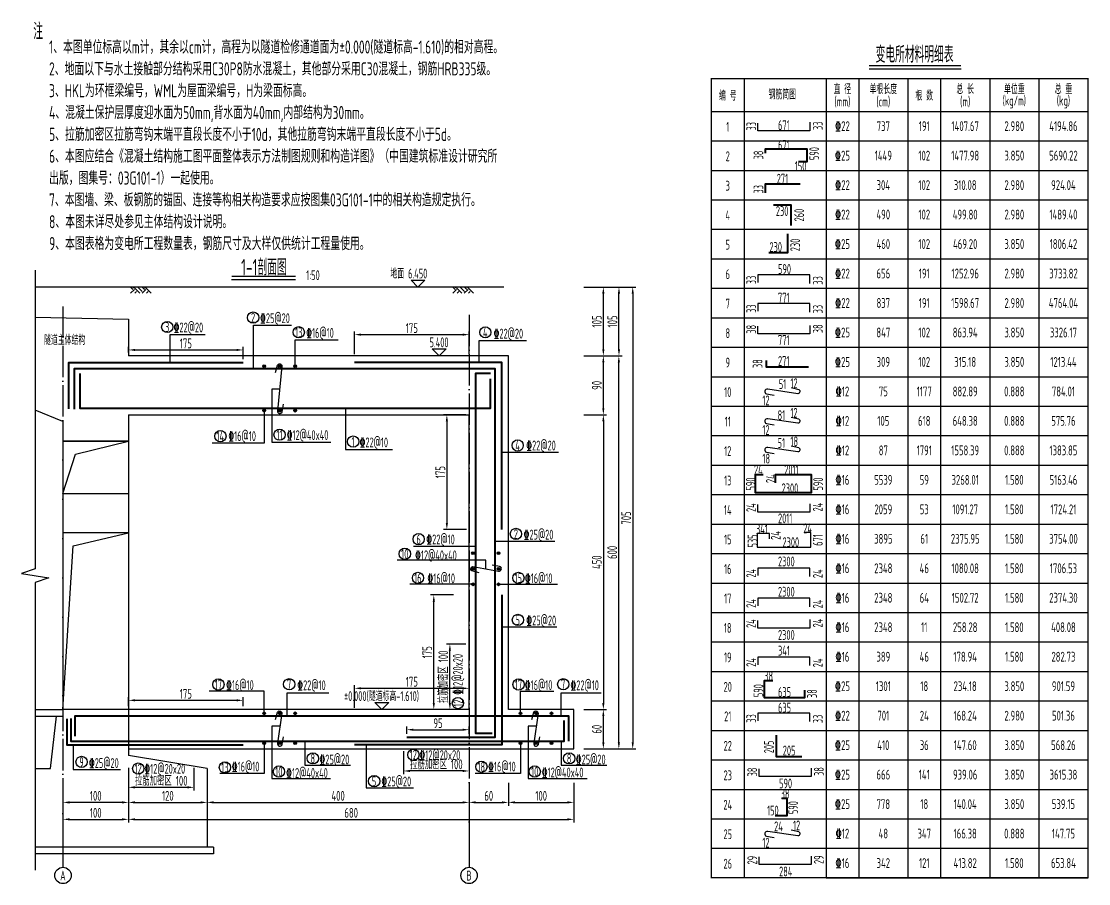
# Model space of a CAD drawing. Header units: millimetres. Extents: x -29538 to 115583, y -232866 to 15404.
# Drawn here: x 22094 to 38389, y -56088 to -42924 of the extents above; entities that cross this region are included whole.
import ezdxf
from ezdxf.enums import TextEntityAlignment as Align

# ---------------------------------------------------------------- set-up
doc = ezdxf.new("R2010")
doc.units = ezdxf.units.MM
doc.header["$LTSCALE"] = 10
doc.header["$MEASUREMENT"] = 0
doc.linetypes.add('ACAD_ISO04W100', pattern=[30, 24, -3, 0, -3])
for name, color, linetype in [('TQ-TEXT', 7, 'Continuous'), ('WALL-W', 2, 'Continuous'), ('中心线', 3, 'ACAD_ISO04W100'), ('尺寸', 4, 'Continuous'), ('文字', 7, 'Continuous'), ('标注', 4, 'Continuous'), ('次轮廓线', 7, 'Continuous'), ('轮廓线', 1, 'Continuous')]:
    doc.layers.add(name, color=color, linetype=linetype)
doc.layers.add('钢筋', color=6, linetype='Continuous', lineweight=40)
doc.styles.get("Standard").update_dxf_attribs({"font": 'gbenor.shx', "width": 0.75, "bigfont": 'gbcbig.shx'})
doc.dimstyles.get("Standard").update_dxf_attribs({"dimscale": 100, "dimtxt": 3, "dimasz": 2, "dimexe": 1, "dimexo": 1, "dimgap": 0.5, "dimtad": 1, "dimdec": 1, "dimlfac": 0.1, "dimdsep": 46, "dimtxsty": 'Standard', "dimcen": 0.5, "dimadec": 0, "dimazin": 0, "dimtfac": 1, "dimtdec": 1, "dimtofl": 0, "dimtmove": 2, "dimatfit": 3, "dimfxl": 0, "dimtolj": 1, "dimtzin": 0, "dimarcsym": 0})

# ---------------------------------------------------------------- blocks, each defined once
blk = doc.blocks.new('*D450')
at = {"layer": 'Defpoints', "color": 0}
for p in [(22730, -53531), (23730, -54631), (23730, -55107)]:
    blk.add_point(p, dxfattribs=at)
at = {"layer": '标注', "color": 0, "lineweight": -2}
for p, q in [((22730, -54807), (22730, -55157)), ((23730, -54807), (23730, -55157)), ((22830, -55107), (23630, -55107))]:
    blk.add_line(p, q, dxfattribs=at)
at = {"layer": '标注', "color": 0}
for points in [[(22830, -55090), (22830, -55123), (22730, -55107)], [(23630, -55090), (23630, -55123), (23730, -55107)]]:
    blk.add_solid(points, dxfattribs=at)
at = {"layer": '标注', "color": 0, "insert": (23230, -55007), "char_height": 150, "attachment_point": 5}
blk.add_mtext('\\A1;100', dxfattribs=at)
blk = doc.blocks.new('*D462')
at = {"layer": 'Defpoints', "color": 0}
for p in [(28930, -53431), (29530, -54031), (29530, -54848)]:
    blk.add_point(p, dxfattribs=at)
at = {"layer": '标注', "color": 0, "lineweight": -2}
for p, q in [((28930, -54548), (28930, -54898)), ((29530, -54548), (29530, -54898)), ((29030, -54848), (29430, -54848))]:
    blk.add_line(p, q, dxfattribs=at)
at = {"layer": '标注', "color": 0}
for points in [[(29030, -54831), (29030, -54865), (28930, -54848)], [(29430, -54831), (29430, -54865), (29530, -54848)]]:
    blk.add_solid(points, dxfattribs=at)
at = {"layer": '标注', "color": 0, "insert": (29230, -54748), "char_height": 150, "attachment_point": 5}
blk.add_mtext('\\A1;60', dxfattribs=at)
blk = doc.blocks.new('*D463')
at = {"layer": 'Defpoints', "color": 0}
for p in [(23730, -54631), (24930, -54631), (24930, -54848)]:
    blk.add_point(p, dxfattribs=at)
at = {"layer": '标注', "color": 0, "lineweight": -2}
for p, q in [((23730, -54681), (23730, -54898)), ((24930, -54681), (24930, -54898)), ((23830, -54848), (24830, -54848))]:
    blk.add_line(p, q, dxfattribs=at)
at = {"layer": '标注', "color": 0}
for points in [[(23830, -54831), (23830, -54865), (23730, -54848)], [(24830, -54831), (24830, -54865), (24930, -54848)]]:
    blk.add_solid(points, dxfattribs=at)
at = {"layer": '标注', "color": 0, "insert": (24330, -54748), "char_height": 150, "attachment_point": 5}
blk.add_mtext('\\A1;120', dxfattribs=at)
blk = doc.blocks.new('*D464')
at = {"layer": 'Defpoints', "color": 0}
for p in [(28930, -53431), (24930, -54631), (28930, -54848)]:
    blk.add_point(p, dxfattribs=at)
at = {"layer": '标注', "color": 0, "lineweight": -2}
for p, q in [((28930, -54548), (28930, -54898)), ((24930, -54681), (24930, -54898)), ((25030, -54848), (28830, -54848))]:
    blk.add_line(p, q, dxfattribs=at)
at = {"layer": '标注', "color": 0}
for points in [[(25030, -54831), (25030, -54865), (24930, -54848)], [(28830, -54831), (28830, -54865), (28930, -54848)]]:
    blk.add_solid(points, dxfattribs=at)
at = {"layer": '标注', "color": 0, "insert": (26930, -54748), "char_height": 150, "attachment_point": 5}
blk.add_mtext('\\A1;400', dxfattribs=at)
blk = doc.blocks.new('*D455')
at = {"layer": 'Defpoints', "color": 0}
for p in [(30530, -54031), (23730, -54631), (30530, -55107)]:
    blk.add_point(p, dxfattribs=at)
at = {"layer": '标注', "color": 0, "lineweight": -2}
for p, q in [((23730, -54807), (23730, -55157)), ((30530, -54807), (30530, -55157)), ((23830, -55107), (30430, -55107))]:
    blk.add_line(p, q, dxfattribs=at)
at = {"layer": '标注', "color": 0}
for points in [[(23830, -55090), (23830, -55123), (23730, -55107)], [(30430, -55090), (30430, -55123), (30530, -55107)]]:
    blk.add_solid(points, dxfattribs=at)
at = {"layer": '标注', "color": 0, "insert": (27130, -55007), "char_height": 150, "attachment_point": 5}
blk.add_mtext('\\A1;680', dxfattribs=at)
blk = doc.blocks.new('*D451')
at = {"layer": 'Defpoints', "color": 0}
for p in [(28930, -48931), (28930, -53431), (30980, -53431)]:
    blk.add_point(p, dxfattribs=at)
at = {"layer": '标注', "color": 0, "lineweight": -2}
for p, q in [((30680, -48931), (31030, -48931)), ((30980, -49031), (30980, -53331)), ((30680, -53431), (31030, -53431))]:
    blk.add_line(p, q, dxfattribs=at)
at = {"layer": '标注', "color": 0}
for points in [[(30963, -49031), (30996, -49031), (30980, -48931)], [(30963, -53331), (30996, -53331), (30980, -53431)]]:
    blk.add_solid(points, dxfattribs=at)
at = {"layer": '标注', "color": 0, "insert": (30880, -51181), "char_height": 150, "attachment_point": 5, "rotation": 90}
blk.add_mtext('\\A1;450', dxfattribs=at)
blk = doc.blocks.new('*D452')
at = {"layer": 'Defpoints', "color": 0}
for p in [(29530, -48031), (30980, -48031), (28930, -48931)]:
    blk.add_point(p, dxfattribs=at)
at = {"layer": '标注', "color": 0, "lineweight": -2}
for p, q in [((30680, -48031), (31030, -48031)), ((30980, -48831), (30980, -48131)), ((30680, -48931), (31030, -48931))]:
    blk.add_line(p, q, dxfattribs=at)
at = {"layer": '标注', "color": 0}
for points in [[(30963, -48131), (30996, -48131), (30980, -48031)], [(30963, -48831), (30996, -48831), (30980, -48931)]]:
    blk.add_solid(points, dxfattribs=at)
at = {"layer": '标注', "color": 0, "insert": (30880, -48481), "char_height": 150, "attachment_point": 5, "rotation": 90}
blk.add_mtext('\\A1;90', dxfattribs=at)
blk = doc.blocks.new('*D453')
at = {"layer": 'Defpoints', "color": 0}
for p in [(28930, -48031), (31216, -48031), (29530, -54031)]:
    blk.add_point(p, dxfattribs=at)
at = {"layer": '标注', "color": 0, "lineweight": -2}
for p, q in [((30916, -48031), (31266, -48031)), ((31216, -53931), (31216, -48131)), ((30916, -54031), (31266, -54031))]:
    blk.add_line(p, q, dxfattribs=at)
at = {"layer": '标注', "color": 0}
for points in [[(31200, -48131), (31233, -48131), (31216, -48031)], [(31200, -53931), (31233, -53931), (31216, -54031)]]:
    blk.add_solid(points, dxfattribs=at)
at = {"layer": '标注', "color": 0, "insert": (31116, -51031), "char_height": 150, "attachment_point": 5, "rotation": 90}
blk.add_mtext('\\A1;600', dxfattribs=at)
blk = doc.blocks.new('*D454')
at = {"layer": 'Defpoints', "color": 0}
for p in [(28930, -53431), (30980, -53431), (29530, -54031)]:
    blk.add_point(p, dxfattribs=at)
at = {"layer": '标注', "color": 0, "lineweight": -2}
for p, q in [((30680, -53431), (31030, -53431)), ((30980, -53931), (30980, -53531)), ((30680, -54031), (31030, -54031))]:
    blk.add_line(p, q, dxfattribs=at)
at = {"layer": '标注', "color": 0}
for points in [[(30963, -53531), (30996, -53531), (30980, -53431)], [(30963, -53931), (30996, -53931), (30980, -54031)]]:
    blk.add_solid(points, dxfattribs=at)
at = {"layer": '标注', "color": 0, "insert": (30880, -53731), "char_height": 150, "attachment_point": 5, "rotation": 90}
blk.add_mtext('\\A1;60', dxfattribs=at)
blk = doc.blocks.new('*D456')
at = {"layer": 'Defpoints', "color": 0}
for p in [(22730, -53431), (23730, -54031), (22730, -54848)]:
    blk.add_point(p, dxfattribs=at)
at = {"layer": '标注', "color": 0, "lineweight": -2}
for p, q in [((22730, -54548), (22730, -54898)), ((23730, -54548), (23730, -54898)), ((23630, -54848), (22830, -54848))]:
    blk.add_line(p, q, dxfattribs=at)
at = {"layer": '标注', "color": 0}
for points in [[(22830, -54831), (22830, -54865), (22730, -54848)], [(23630, -54831), (23630, -54865), (23730, -54848)]]:
    blk.add_solid(points, dxfattribs=at)
at = {"layer": '标注', "color": 0, "insert": (23230, -54748), "char_height": 150, "attachment_point": 5}
blk.add_mtext('\\A1;100', dxfattribs=at)
blk = doc.blocks.new('A$C38B60C35')
for p, q in [((71, -71), (0, 0)), ((425, -71), (354, 0)), ((-2, -189), (115, -71)), ((71, -27), (98, 0)), ((277, -189), (115, -27)), ((131, -189), (182, -138)), ((358, -138), (221, 0)), ((352, -189), (469, -71)), ((425, -27), (452, 0)), ((631, -189), (469, -27)), ((484, -189), (535, -138))]:
    blk.add_line(p, q)
blk = doc.blocks.new('*D457')
at = {"layer": 'Defpoints', "color": 0}
for p in [(29081, -46981), (30980, -46981), (29530, -48031)]:
    blk.add_point(p, dxfattribs=at)
at = {"layer": '标注', "color": 0, "lineweight": -2}
for p, q in [((30680, -46981), (31030, -46981)), ((30980, -47931), (30980, -47081)), ((30680, -48031), (31030, -48031))]:
    blk.add_line(p, q, dxfattribs=at)
at = {"layer": '标注', "color": 0}
for points in [[(30963, -47081), (30996, -47081), (30980, -46981)], [(30963, -47931), (30996, -47931), (30980, -48031)]]:
    blk.add_solid(points, dxfattribs=at)
at = {"layer": '标注', "color": 0, "insert": (30880, -47506), "char_height": 150, "attachment_point": 5, "rotation": 90}
blk.add_mtext('\\A1;105', dxfattribs=at)
blk = doc.blocks.new('*D458')
at = {"layer": 'Defpoints', "color": 0}
for p in [(29530, -46981), (31218, -46981), (29530, -48031)]:
    blk.add_point(p, dxfattribs=at)
at = {"layer": '标注', "color": 0, "lineweight": -2}
for p, q in [((30918, -46981), (31268, -46981)), ((31218, -47931), (31218, -47081)), ((30918, -48031), (31268, -48031))]:
    blk.add_line(p, q, dxfattribs=at)
at = {"layer": '标注', "color": 0}
for points in [[(31202, -47081), (31235, -47081), (31218, -46981)], [(31202, -47931), (31235, -47931), (31218, -48031)]]:
    blk.add_solid(points, dxfattribs=at)
at = {"layer": '标注', "color": 0, "insert": (31118, -47506), "char_height": 150, "attachment_point": 5, "rotation": 90}
blk.add_mtext('\\A1;105', dxfattribs=at)
blk = doc.blocks.new('*D465')
at = {"layer": 'Defpoints', "color": 0}
for p in [(29465, -46981), (29530, -54031), (31428, -54031)]:
    blk.add_point(p, dxfattribs=at)
at = {"layer": '标注', "color": 0, "lineweight": -2}
for p, q in [((31128, -46981), (31478, -46981)), ((31428, -47081), (31428, -53931)), ((31128, -54031), (31478, -54031))]:
    blk.add_line(p, q, dxfattribs=at)
at = {"layer": '标注', "color": 0}
for points in [[(31412, -47081), (31445, -47081), (31428, -46981)], [(31412, -53931), (31445, -53931), (31428, -54031)]]:
    blk.add_solid(points, dxfattribs=at)
at = {"layer": '标注', "color": 0, "insert": (31328, -50506), "char_height": 150, "attachment_point": 5, "rotation": 90}
blk.add_mtext('\\A1;705', dxfattribs=at)
blk = doc.blocks.new('*D459')
at = {"layer": 'Defpoints', "color": 0}
for p in [(28930, -48931), (28591, -50681), (29430, -50681)]:
    blk.add_point(p, dxfattribs=at)
at = {"layer": '标注', "color": 0, "lineweight": -2}
for p, q in [((28880, -48931), (28541, -48931)), ((28591, -49031), (28591, -50581)), ((28891, -50681), (28541, -50681))]:
    blk.add_line(p, q, dxfattribs=at)
at = {"layer": '标注', "color": 0}
for points in [[(28574, -49031), (28607, -49031), (28591, -48931)], [(28574, -50581), (28607, -50581), (28591, -50681)]]:
    blk.add_solid(points, dxfattribs=at)
at = {"layer": '标注', "color": 0, "insert": (28491, -49806), "char_height": 150, "attachment_point": 5, "rotation": 90}
blk.add_mtext('\\A1;175', dxfattribs=at)
blk = doc.blocks.new('*D466')
at = {"layer": 'Defpoints', "color": 0}
for p in [(28930, -47707), (27180, -48131), (28930, -48131)]:
    blk.add_point(p, dxfattribs=at)
at = {"layer": '标注', "color": 0, "lineweight": -2}
for p, q in [((27180, -48007), (27180, -47657)), ((27280, -47707), (28830, -47707)), ((28930, -48007), (28930, -47657))]:
    blk.add_line(p, q, dxfattribs=at)
at = {"layer": '标注', "color": 0}
for points in [[(27280, -47690), (27280, -47724), (27180, -47707)], [(28830, -47690), (28830, -47724), (28930, -47707)]]:
    blk.add_solid(points, dxfattribs=at)
at = {"layer": '标注', "color": 0, "insert": (28055, -47607), "char_height": 150, "attachment_point": 5}
blk.add_mtext('\\A1;175', dxfattribs=at)
blk = doc.blocks.new('*D467')
at = {"layer": 'Defpoints', "color": 0}
for p in [(28930, -53106), (28930, -53431), (27180, -53971)]:
    blk.add_point(p, dxfattribs=at)
at = {"layer": '标注', "color": 0, "lineweight": -2}
for p, q in [((27180, -53406), (27180, -53056)), ((27280, -53106), (28830, -53106)), ((28930, -53381), (28930, -53056))]:
    blk.add_line(p, q, dxfattribs=at)
at = {"layer": '标注', "color": 0}
for points in [[(27280, -53090), (27280, -53123), (27180, -53106)], [(28830, -53090), (28830, -53123), (28930, -53106)]]:
    blk.add_solid(points, dxfattribs=at)
at = {"layer": '标注', "color": 0, "insert": (28055, -53006), "char_height": 150, "attachment_point": 5}
blk.add_mtext('\\A1;175', dxfattribs=at)
blk = doc.blocks.new('*D468')
at = {"layer": 'Defpoints', "color": 0}
for p in [(28391, -51681), (29430, -51681), (28930, -53431)]:
    blk.add_point(p, dxfattribs=at)
at = {"layer": '标注', "color": 0, "lineweight": -2}
for p, q in [((28691, -51681), (28341, -51681)), ((28391, -53331), (28391, -51781)), ((28691, -53431), (28341, -53431))]:
    blk.add_line(p, q, dxfattribs=at)
at = {"layer": '标注', "color": 0}
for points in [[(28375, -51781), (28408, -51781), (28391, -51681)], [(28375, -53331), (28408, -53331), (28391, -53431)]]:
    blk.add_solid(points, dxfattribs=at)
at = {"layer": '标注', "color": 0, "insert": (28291, -52556), "char_height": 150, "attachment_point": 5, "rotation": 90}
blk.add_mtext('\\A1;175', dxfattribs=at)
blk = doc.blocks.new('*D469')
at = {"layer": 'Defpoints', "color": 0}
for p in [(23730, -48031), (25480, -47941), (25480, -48131)]:
    blk.add_point(p, dxfattribs=at)
at = {"layer": '标注', "color": 0, "lineweight": -2}
for p, q in [((23730, -47981), (23730, -47891)), ((25480, -48081), (25480, -47891)), ((23830, -47941), (25380, -47941))]:
    blk.add_line(p, q, dxfattribs=at)
at = {"layer": '标注', "color": 0}
for points in [[(23830, -47924), (23830, -47957), (23730, -47941)], [(25380, -47924), (25380, -47957), (25480, -47941)]]:
    blk.add_solid(points, dxfattribs=at)
at = {"layer": '标注', "color": 0, "insert": (24605, -47841), "char_height": 150, "attachment_point": 5}
blk.add_mtext('\\A1;175', dxfattribs=at)
blk = doc.blocks.new('*D460')
at = {"layer": 'Defpoints', "color": 0}
for p in [(28637, -52431), (28930, -52431), (28930, -53431)]:
    blk.add_point(p, dxfattribs=at)
at = {"layer": '标注', "color": 0, "lineweight": -2}
for p, q in [((28880, -52431), (28587, -52431)), ((28637, -53331), (28637, -52531)), ((28880, -53431), (28587, -53431))]:
    blk.add_line(p, q, dxfattribs=at)
at = {"layer": '标注', "color": 0}
for points in [[(28620, -52531), (28653, -52531), (28637, -52431)], [(28620, -53331), (28653, -53331), (28637, -53431)]]:
    blk.add_solid(points, dxfattribs=at)
at = {"layer": '标注', "color": 0, "insert": (28537, -52931), "char_height": 150, "attachment_point": 5, "rotation": 90}
blk.add_mtext('\\A1;拉筋加密区 100', dxfattribs=at)
blk = doc.blocks.new('*D461')
at = {"layer": 'Defpoints', "color": 0}
for p in [(27930, -53431), (28930, -53431), (27930, -54368)]:
    blk.add_point(p, dxfattribs=at)
at = {"layer": '标注', "color": 0, "lineweight": -2}
for p, q in [((27930, -54068), (27930, -54418)), ((28930, -54068), (28930, -54418)), ((28830, -54368), (28030, -54368))]:
    blk.add_line(p, q, dxfattribs=at)
at = {"layer": '标注', "color": 0}
for points in [[(28030, -54351), (28030, -54385), (27930, -54368)], [(28830, -54351), (28830, -54385), (28930, -54368)]]:
    blk.add_solid(points, dxfattribs=at)
at = {"layer": '标注', "color": 0, "insert": (28430, -54268), "char_height": 150, "attachment_point": 5}
blk.add_mtext('\\A1;拉筋加密区 100', dxfattribs=at)
blk = doc.blocks.new('*D470')
at = {"layer": 'Defpoints', "color": 0}
for p in [(29530, -54031), (30530, -54031), (30530, -54848)]:
    blk.add_point(p, dxfattribs=at)
at = {"layer": '标注', "color": 0, "lineweight": -2}
for p, q in [((29530, -54548), (29530, -54898)), ((30530, -54548), (30530, -54898)), ((29630, -54848), (30430, -54848))]:
    blk.add_line(p, q, dxfattribs=at)
at = {"layer": '标注', "color": 0}
for points in [[(29630, -54831), (29630, -54865), (29530, -54848)], [(30430, -54831), (30430, -54865), (30530, -54848)]]:
    blk.add_solid(points, dxfattribs=at)
at = {"layer": '标注', "color": 0, "insert": (30030, -54748), "char_height": 150, "attachment_point": 5}
blk.add_mtext('\\A1;100', dxfattribs=at)
blk = doc.blocks.new('*D473')
at = {"layer": 'Defpoints', "color": 0}
for p in [(28930, -53738), (27980, -53851), (28930, -53851)]:
    blk.add_point(p, dxfattribs=at)
at = {"layer": '标注', "color": 0, "lineweight": -2}
for p, q in [((27980, -53801), (27980, -53688)), ((28080, -53738), (28830, -53738)), ((28930, -53801), (28930, -53688))]:
    blk.add_line(p, q, dxfattribs=at)
at = {"layer": '标注', "color": 0}
for points in [[(28080, -53722), (28080, -53755), (27980, -53738)], [(28830, -53722), (28830, -53755), (28930, -53738)]]:
    blk.add_solid(points, dxfattribs=at)
at = {"layer": '标注', "color": 0, "insert": (28455, -53638), "char_height": 150, "attachment_point": 5}
blk.add_mtext('\\A1;95', dxfattribs=at)
blk = doc.blocks.new('*T478')
at = {"layer": '标注', "color": 0, "linetype": 'ByBlock', "lineweight": -2}
for p, q in [((0, 0), (4000, 0)), ((0, 0), (0, -11700)), ((500, 0), (500, -11700)), ((1250, 0), (1250, -11700)), ((1750, 0), (1750, -11700)), ((2500, 0), (2500, -11700)), ((3250, 0), (3250, -11700)), ((4000, 0), (4000, -11700)), ((0, -450), (4000, -450)), ((0, -900), (4000, -900)), ((0, -1350), (4000, -1350)), ((0, -1800), (4000, -1800)), ((0, -2250), (4000, -2250)), ((0, -2700), (4000, -2700)), ((0, -3150), (4000, -3150)), ((0, -3600), (4000, -3600)), ((0, -4050), (4000, -4050)), ((0, -4500), (4000, -4500)), ((0, -4950), (4000, -4950)), ((0, -5400), (4000, -5400)), ((0, -5850), (4000, -5850)), ((0, -6300), (4000, -6300)), ((0, -6750), (4000, -6750)), ((0, -7200), (4000, -7200)), ((0, -7650), (4000, -7650)), ((0, -8100), (4000, -8100)), ((0, -8550), (4000, -8550)), ((0, -9000), (4000, -9000)), ((0, -9450), (4000, -9450)), ((0, -9900), (4000, -9900)), ((0, -10350), (4000, -10350)), ((0, -10800), (4000, -10800)), ((0, -11250), (4000, -11250)), ((0, -11700), (4000, -11700))]:
    blk.add_line(p, q, dxfattribs=at)
at = {"layer": '标注', "color": 0, "char_height": 150, "attachment_point": 5}
for s, insert, width in [('\x8422', (250, -225), 499.88), ('737', (875, -225), 749.88), ('191', (1500, -225), 499.88), ('1407.67', (2125, -225), 749.88), ('2.980', (2875, -225), 749.88), ('4194.86', (3625, -225), 749.88), ('\x8425', (250, -675), 499.88), ('1449', (875, -675), 749.88), ('102', (1500, -675), 499.88), ('1477.98', (2125, -675), 749.88), ('3.850', (2875, -675), 749.88), ('5690.22', (3625, -675), 749.88), ('\x8422', (250, -1125), 499.88), ('304', (875, -1125), 749.88), ('102', (1500, -1125), 499.88), ('310.08', (2125, -1125), 749.88), ('2.980', (2875, -1125), 749.88), ('924.04', (3625, -1125), 749.88), ('\x8422', (250, -1575), 499.88), ('490', (875, -1575), 749.88), ('102', (1500, -1575), 499.88), ('499.80', (2125, -1575), 749.88), ('2.980', (2875, -1575), 749.88), ('1489.40', (3625, -1575), 749.88), ('\x8425', (250, -2025), 499.88), ('460', (875, -2025), 749.88), ('102', (1500, -2025), 499.88), ('469.20', (2125, -2025), 749.88), ('3.850', (2875, -2025), 749.88), ('1806.42', (3625, -2025), 749.88), ('\x8422', (250, -2475), 499.88), ('656', (875, -2475), 749.88), ('191', (1500, -2475), 499.88), ('1252.96', (2125, -2475), 749.88), ('2.980', (2875, -2475), 749.88), ('3733.82', (3625, -2475), 749.88), ('\x8422', (250, -2925), 499.88), ('837', (875, -2925), 749.88), ('191', (1500, -2925), 499.88), ('1598.67', (2125, -2925), 749.88), ('2.980', (2875, -2925), 749.88), ('4764.04', (3625, -2925), 749.88), ('\x8425', (250, -3375), 499.88), ('847', (875, -3375), 749.88), ('102', (1500, -3375), 499.88), ('863.94', (2125, -3375), 749.88), ('3.850', (2875, -3375), 749.88), ('3326.17', (3625, -3375), 749.88), ('\x8425', (250, -3825), 499.88), ('309', (875, -3825), 749.88), ('102', (1500, -3825), 499.88), ('315.18', (2125, -3825), 749.88), ('3.850', (2875, -3825), 749.88), ('1213.44', (3625, -3825), 749.88), ('\x8412', (250, -4275), 499.88), ('75', (875, -4275), 749.88), ('1177', (1500, -4275), 499.88), ('882.89', (2125, -4275), 749.88), ('0.888', (2875, -4275), 749.88), ('784.01', (3625, -4275), 749.88), ('\x8412', (250, -4725), 499.88), ('105', (875, -4725), 749.88), ('618', (1500, -4725), 499.88), ('648.38', (2125, -4725), 749.88), ('0.888', (2875, -4725), 749.88), ('575.76', (3625, -4725), 749.88), ('\x8412', (250, -5175), 499.88), ('87', (875, -5175), 749.88), ('1791', (1500, -5175), 499.88), ('1558.39', (2125, -5175), 749.88), ('0.888', (2875, -5175), 749.88), ('1383.85', (3625, -5175), 749.88), ('\x8416', (250, -5625), 499.88), ('5539', (875, -5625), 749.88), ('59', (1500, -5625), 499.88), ('3268.01', (2125, -5625), 749.88), ('1.580', (2875, -5625), 749.88), ('5163.46', (3625, -5625), 749.88), ('\x8416', (250, -6075), 499.88), ('2059', (875, -6075), 749.88), ('53', (1500, -6075), 499.88), ('1091.27', (2125, -6075), 749.88), ('1.580', (2875, -6075), 749.88), ('1724.21', (3625, -6075), 749.88), ('\x8416', (250, -6525), 499.88), ('3895', (875, -6525), 749.88), ('61', (1500, -6525), 499.88), ('2375.95', (2125, -6525), 749.88), ('1.580', (2875, -6525), 749.88), ('3754.00', (3625, -6525), 749.88), ('\x8416', (250, -6975), 499.88), ('2348', (875, -6975), 749.88), ('46', (1500, -6975), 499.88), ('1080.08', (2125, -6975), 749.88), ('1.580', (2875, -6975), 749.88), ('1706.53', (3625, -6975), 749.88), ('\x8416', (250, -7425), 499.88), ('2348', (875, -7425), 749.88), ('64', (1500, -7425), 499.88), ('1502.72', (2125, -7425), 749.88), ('1.580', (2875, -7425), 749.88), ('2374.30', (3625, -7425), 749.88), ('\x8416', (250, -7875), 499.88), ('2348', (875, -7875), 749.88), ('11', (1500, -7875), 499.88), ('258.28', (2125, -7875), 749.88), ('1.580', (2875, -7875), 749.88), ('408.08', (3625, -7875), 749.88), ('\x8416', (250, -8325), 499.88), ('389', (875, -8325), 749.88), ('46', (1500, -8325), 499.88), ('178.94', (2125, -8325), 749.88), ('1.580', (2875, -8325), 749.88), ('282.73', (3625, -8325), 749.88), ('\x8425', (250, -8775), 499.88), ('1301', (875, -8775), 749.88), ('18', (1500, -8775), 499.88), ('234.18', (2125, -8775), 749.88), ('3.850', (2875, -8775), 749.88), ('901.59', (3625, -8775), 749.88), ('\x8422', (250, -9225), 499.88), ('701', (875, -9225), 749.88), ('24', (1500, -9225), 499.88), ('168.24', (2125, -9225), 749.88), ('2.980', (2875, -9225), 749.88), ('501.36', (3625, -9225), 749.88), ('\x8425', (250, -9675), 499.88), ('410', (875, -9675), 749.88), ('36', (1500, -9675), 499.88), ('147.60', (2125, -9675), 749.88), ('3.850', (2875, -9675), 749.88), ('568.26', (3625, -9675), 749.88), ('\x8425', (250, -10125), 499.88), ('666', (875, -10125), 749.88), ('141', (1500, -10125), 499.88), ('939.06', (2125, -10125), 749.88), ('3.850', (2875, -10125), 749.88), ('3615.38', (3625, -10125), 749.88), ('\x8425', (250, -10575), 499.88), ('778', (875, -10575), 749.88), ('18', (1500, -10575), 499.88), ('140.04', (2125, -10575), 749.88), ('3.850', (2875, -10575), 749.88), ('539.15', (3625, -10575), 749.88), ('\x8412', (250, -11025), 499.88), ('48', (875, -11025), 749.88), ('347', (1500, -11025), 499.88), ('166.38', (2125, -11025), 749.88), ('0.888', (2875, -11025), 749.88), ('147.75', (3625, -11025), 749.88), ('\x8416', (250, -11475), 499.88), ('342', (875, -11475), 749.88), ('121', (1500, -11475), 499.88), ('413.82', (2125, -11475), 749.88), ('1.580', (2875, -11475), 749.88), ('653.84', (3625, -11475), 749.88)]:
    blk.add_mtext(s, dxfattribs=dict(at, insert=insert, width=width))
blk = doc.blocks.new('*D479')
at = {"layer": 'Defpoints', "color": 0}
for p in [(23730, -53290), (23730, -53431), (25480, -53431)]:
    blk.add_point(p, dxfattribs=at)
at = {"layer": '标注', "color": 0, "lineweight": -2}
for p, q in [((23730, -53381), (23730, -53240)), ((25480, -53381), (25480, -53240)), ((25380, -53290), (23830, -53290))]:
    blk.add_line(p, q, dxfattribs=at)
at = {"layer": '标注', "color": 0}
for points in [[(23830, -53273), (23830, -53306), (23730, -53290)], [(25380, -53273), (25380, -53306), (25480, -53290)]]:
    blk.add_solid(points, dxfattribs=at)
at = {"layer": '标注', "color": 0, "insert": (24605, -53190), "char_height": 150, "attachment_point": 5}
blk.add_mtext('\\A1;175', dxfattribs=at)
blk = doc.blocks.new('*D480')
at = {"layer": 'Defpoints', "color": 0}
for p in [(23730, -53431), (24730, -53431), (23730, -54618)]:
    blk.add_point(p, dxfattribs=at)
at = {"layer": '标注', "color": 0, "lineweight": -2}
for p, q in [((23730, -54318), (23730, -54668)), ((24730, -54318), (24730, -54668)), ((24630, -54618), (23830, -54618))]:
    blk.add_line(p, q, dxfattribs=at)
at = {"layer": '标注', "color": 0}
for points in [[(23830, -54601), (23830, -54635), (23730, -54618)], [(24630, -54601), (24630, -54635), (24730, -54618)]]:
    blk.add_solid(points, dxfattribs=at)
at = {"layer": '标注', "color": 0, "insert": (24230, -54518), "char_height": 150, "attachment_point": 5}
blk.add_mtext('\\A1;拉筋加密区 100', dxfattribs=at)

msp = doc.modelspace()

# ---------------------------------------------------------------- linework, layer by layer
for p, q in [((35037.28, -43648.91), (36441.58, -43648.91)), ((33129.14, -43798.91), (33129.14, -55998.91)), ((34379.14, -43798.91), (34379.14, -55998.91)), ((34879.14, -43798.91), (34879.14, -44298.91)), ((35629.14, -43798.91), (35629.14, -44298.91)), ((36129.14, -43798.91), (36129.14, -44298.91)), ((36879.14, -43798.91), (36879.14, -44298.91)), ((37629.14, -43798.91), (37629.14, -44298.91)), ((32629.14, -44298.91), (38379.14, -44298.91)), ((32629.14, -44748.91), (34379.14, -44748.91)), ((32629.14, -45198.91), (34379.14, -45198.91)), ((32629.14, -45648.91), (34379.14, -45648.91)), ((32629.14, -46098.91), (34379.14, -46098.91)), ((32629.14, -46548.91), (34379.14, -46548.91)), ((32629.14, -46998.91), (34379.14, -46998.91)), ((32629.14, -47448.91), (34379.14, -47448.91)), ((32629.14, -47898.91), (34379.14, -47898.91)), ((32629.14, -48348.91), (34379.14, -48348.91)), ((32629.14, -48798.91), (34379.14, -48798.91)), ((32629.14, -49248.91), (34379.14, -49248.91)), ((32629.14, -49698.91), (34379.14, -49698.91)), ((32629.14, -50148.91), (34379.14, -50148.91)), ((32629.14, -50598.91), (34379.14, -50598.91)), ((32629.14, -51048.91), (34379.14, -51048.91)), ((32629.14, -51498.91), (34379.14, -51498.91)), ((32629.14, -51948.91), (34379.14, -51948.91)), ((32629.14, -52398.91), (34379.14, -52398.91)), ((32629.14, -52848.91), (34379.14, -52848.91)), ((32629.14, -53298.91), (34379.14, -53298.91)), ((32629.14, -53748.91), (34379.14, -53748.91)), ((32629.14, -54198.91), (34379.14, -54198.91)), ((32629.14, -54648.91), (34379.14, -54648.91)), ((32629.14, -55098.91), (34379.14, -55098.91)), ((32629.14, -55548.91), (34379.14, -55548.91))]:
    msp.add_line(p, q)
at = {"const_width": 20}
msp.add_lwpolyline([(35037.28, -43598.91), (36441.58, -43598.91)], dxfattribs=at)
msp.add_lwpolyline([(32629.14, -43798.91), (38379.14, -43798.91), (38379.14, -55998.91), (32628.96, -55998.91)], close=True, dxfattribs=at)
at = {"color": 6, "linetype": 'ByBlock'}
for points in [[(34134.79, -44464.97), (34134.79, -44594.05), (33340.31, -44594.05), (33340.31, -44477.97)], [(34134.79, -46923.93), (34134.79, -46794.85), (33340.31, -46794.85), (33340.31, -46910.94)], [(34134.79, -47361.84), (34134.79, -47232.76), (33340.31, -47232.76), (33340.31, -47348.84)], [(34134.79, -47565.85), (34134.79, -47694.93), (33340.31, -47694.93), (33340.31, -47578.84)], [(34134.79, -50287.66), (34134.79, -50416.74), (33340.31, -50416.74), (33340.31, -50300.66)], [(33514.79, -50822.56), (33514.79, -50741.67), (33454.79, -50741.67), (33328.09, -50741.67), (33328.09, -50952.71), (34145.13, -50952.71), (34145.13, -50725.66), (34045.86, -50725.66)], [(34134.79, -51398.94), (34134.79, -51269.86), (33340.31, -51269.86), (33340.31, -51385.95)], [(34134.79, -51860.88), (34134.79, -51731.8), (33340.31, -51731.8), (33340.31, -51847.89)], [(34134.79, -52058.09), (34134.79, -52187.17), (33340.31, -52187.17), (33340.31, -52071.08)], [(34134.79, -52760.31), (34134.79, -52631.23), (33340.31, -52631.23), (33340.31, -52747.31)], [(34134.79, -53614.71), (34134.79, -53485.63), (33340.31, -53485.63), (33340.31, -53601.71)], [(34151.18, -54325.04), (34151.18, -54454.12), (33356.71, -54454.12), (33356.71, -54338.04)], [(34151.18, -55668.4), (34151.18, -55797.49), (33356.71, -55797.49), (33356.71, -55681.4)]]:
    msp.add_lwpolyline(points, dxfattribs=at)
at = {"ltscale": 2}
msp.add_lwpolyline([(22304.1, -46721.83), (22304.1, -51282.17), (22094.1, -51352.17), (22514.1, -51422.17), (22304.1, -51492.17), (22304.1, -55883.37)], dxfattribs=at)
at = {"layer": 'WALL-W', "color": 6, "ltscale": 2}
for points in [[(25976.07, -48284.38), (26005.39, -48170.83, -0.72553014), (26071.41, -48186.22), (26003.77, -48867.88, 0.974105), (26075.18, -48885.99, -0.00528314), (26095.42, -48770.96, -0.73500734)], [(33849.65, -48512.94), (33963.2, -48542.26, -0.72553014), (33947.82, -48608.28), (33488.66, -48540.63, 0.974105), (33470.56, -48612.05, -0.00528314), (33585.58, -48632.29, -0.73500734)], [(33849.65, -48964.81), (33963.2, -48994.13, -0.72553014), (33947.82, -49060.15), (33488.66, -48992.51, 0.974105), (33470.56, -49063.93, -0.00528314), (33585.58, -49084.17, -0.73500734)], [(33849.65, -49402.04), (33963.2, -49431.36, -0.72553014), (33947.82, -49497.38), (33488.66, -49429.74, 0.974105), (33470.56, -49501.16, -0.00528314), (33585.58, -49521.4, -0.73500734)], [(29084.86, -51344.54), (28971.32, -51315.22, -0.72553014), (28986.7, -51249.2), (29378.01, -51316.85, 0.974105), (29396.11, -51245.43, -0.00528314), (29281.09, -51225.19, -0.73500734)], [(25976.07, -53583.2), (26005.39, -53469.66, -0.72553014), (26071.41, -53485.04), (26003.77, -53944.2, 0.974105), (26075.18, -53962.3, -0.00528314), (26095.42, -53847.27, -0.73500734)], [(29889.16, -53583.2), (29918.48, -53469.66, -0.72553014), (29984.49, -53485.04), (29916.85, -53944.2, 0.974105), (29988.27, -53962.3, -0.00528314), (30008.51, -53847.27, -0.73500734)], [(33849.65, -55265.01), (33963.2, -55294.33, -0.72553014), (33947.82, -55360.35), (33488.66, -55292.71, 0.974105), (33470.56, -55364.12, -0.00528314), (33585.58, -55384.37, -0.73500734)]]:
    msp.add_lwpolyline(points, format="xyb", dxfattribs=at)
for centre, radius in [((25801.51, -48189.68), 21.09), ((25801.51, -48189.68), 10.55), ((26038.63, -48189.68), 21.09), ((26038.63, -48189.68), 10.55), ((26275.74, -48189.68), 21.09), ((26275.74, -48189.68), 10.55), ((25801.51, -48867.09), 21.09), ((25801.51, -48867.09), 10.55), ((26038.63, -48867.09), 21.09), ((26038.63, -48867.09), 10.55), ((26275.74, -48867.09), 21.09), ((26275.74, -48867.09), 10.55), ((28990.16, -51044.87), 21.09), ((28990.16, -51044.87), 10.55), ((29377.21, -51044.87), 21.09), ((29377.21, -51044.87), 10.55), ((28990.16, -51281.98), 21.09), ((28990.16, -51281.98), 10.55), ((29377.21, -51281.98), 21.09), ((29377.21, -51281.98), 10.55), ((28990.16, -51519.1), 21.09), ((28990.16, -51519.1), 10.55), ((29377.21, -51519.1), 21.09), ((29377.21, -51519.1), 10.55), ((25801.51, -53488.5), 21.09), ((25801.51, -53488.5), 10.55), ((26038.63, -53488.5), 21.09), ((26038.63, -53488.5), 10.55), ((26275.74, -53488.5), 21.09), ((26275.74, -53488.5), 10.55), ((29714.6, -53488.5), 21.09), ((29714.6, -53488.5), 10.55), ((29951.71, -53488.5), 21.09), ((29951.71, -53488.5), 10.55), ((30188.83, -53488.5), 21.09), ((30188.83, -53488.5), 10.55), ((25801.51, -53943.4), 21.09), ((25801.51, -53943.4), 10.55), ((26038.63, -53943.4), 21.09), ((26038.63, -53943.4), 10.55), ((26275.74, -53943.4), 21.09), ((26275.74, -53943.4), 10.55), ((29714.6, -53943.4), 21.09), ((29714.6, -53943.4), 10.55), ((29951.71, -53943.4), 21.09), ((29951.71, -53943.4), 10.55), ((30188.83, -53943.4), 21.09), ((30188.83, -53943.4), 10.55)]:
    msp.add_circle(centre, radius, dxfattribs=at)
at = {"layer": '中心线', "ltscale": 2}
for p, q in [((22729.94, -47277.64), (22729.94, -55454.09)), ((28929.94, -47403.3), (28929.94, -55351.68))]:
    msp.add_line(p, q, dxfattribs=at)
at = {"layer": '尺寸'}
for p, q in [((28929.94, -54865.02), (28929.94, -55838.33)), ((22729.94, -55454.09), (22729.94, -55838.33))]:
    msp.add_line(p, q, dxfattribs=at)
at = {"layer": '文字'}
msp.add_line((25302.63, -46864.67), (26282.12, -46864.67), dxfattribs=at)
at = {"layer": '文字', "const_width": 20}
msp.add_lwpolyline([(25302.63, -46814.67), (26282.12, -46814.67)], dxfattribs=at)
at = {"layer": '文字'}
for centre, radius in [((25633.62, -47446.05), 86.22), ((24321.28, -47590.54), 86.22), ((26329.92, -47670.61), 86.22), ((29178.06, -47671.91), 86.22), ((25132.82, -49257.49), 86.22), ((26036.39, -49234.36), 86.22), ((27160.61, -49339.56), 86.22), ((29671.81, -49398.95), 86.22), ((29645.84, -50750.24), 86.22), ((28159.9, -50829.27), 86.22), ((27949.27, -51053.76), 86.22), ((28149.86, -51421.56), 86.22), ((29682.5, -51421.56), 86.22), ((29675.12, -52062.62), 86.22), ((26183.58, -53043.78), 86.22), ((30367.56, -53043.78), 86.22), ((25103.47, -53047.96), 86.22), ((29686.26, -53047.96), 86.22), ((28760.02, -53331.32), 86.22), ((26544.86, -54175.42), 86.22), ((28079.04, -54121.31), 86.22), ((30457.95, -54175.42), 86.22), ((23014.55, -54229.94), 86.22), ((23879.04, -54331.02), 86.22), ((25202.54, -54312.85), 86.22), ((29117.4, -54304.26), 86.22), ((26026.69, -54376.76), 86.22), ((29933.03, -54376.76), 86.22), ((27480.77, -54524.08), 86.22), ((22729.94, -55963.33), 125), ((28929.94, -55963.33), 125)]:
    msp.add_circle(centre, radius, dxfattribs=at)
at = {"layer": '标注'}
for p, q in [((28991.48, -51518.7), (28025.83, -51518.7)), ((29380.8, -51518.7), (30281.15, -51518.7))]:
    msp.add_line(p, q, dxfattribs=at)
at = {"layer": '标注', "const_width": 20}
msp.add_lwpolyline([(22304.1, -46981.29), (29465.15, -46981.29)], dxfattribs=at)
at = {"layer": '标注'}
for points in [[(25637.68, -48231.29), (25637.68, -47562.79), (26219.8, -47562.79)], [(24368.5, -48131.29), (24368.5, -47703.09), (24899.14, -47703.09)], [(26275.74, -48189.68), (26275.74, -47788.8), (26928.83, -47788.8)], [(29085.87, -48131.29), (29085.87, -47797.76), (29808.43, -47797.76)], [(26037.59, -48539.53), (25919.87, -48539.53), (25919.87, -49348.18), (26819.09, -49348.18)], [(25801.91, -48870.67), (25801.91, -49363.69), (25005.87, -49363.69)], [(27045.17, -48831.29), (27045.17, -49461.38), (27758.83, -49461.38)], [(22729.94, -50132.02), (22922.18, -49531.53), (23729.94, -49332.02)], [(29429.94, -49498.94), (30295.53, -49498.94)], [(22729.94, -53431.29), (22885.55, -50932.4), (23729.94, -50731.29)], [(29029.94, -50940), (28082.77, -50940)], [(29329.94, -50859.62), (30239.89, -50859.62)], [(29187.52, -51283.03), (29187.52, -51151.51), (27833.32, -51151.51)], [(29429.94, -52170.11), (30271.09, -52170.11)], [(25801.51, -53488.5), (25801.51, -53148.69), (24959.66, -53148.69)], [(26153.61, -53531.29), (26153.61, -53174.48), (26789.85, -53174.48)], [(29714.6, -53488.5), (29714.6, -53148.69), (30222.4, -53148.69)], [(30337.58, -53531.29), (30337.58, -53174.48), (30945.2, -53174.48)], [(26037.59, -53685.87), (25919.87, -53685.87), (25919.87, -54484.47), (26813.85, -54484.47)], [(29950.67, -53685.87), (29832.95, -53685.87), (29832.95, -54484.47), (30731.21, -54484.47)], [(26424.09, -53911.29), (26424.09, -54279.75), (27119.13, -54279.75)], [(30337.17, -53911.29), (30337.17, -54279.75), (31032.22, -54279.75)], [(22883.65, -53981.29), (22883.65, -54343.71), (23606.8, -54343.71)], [(25801.91, -53946.98), (25801.91, -54409.15), (25122.36, -54409.15)], [(27356.29, -53971.29), (27356.29, -54626.73), (28083.23, -54626.73)], [(29714.99, -53946.98), (29714.99, -54409.15), (29021.95, -54409.15)]]:
    msp.add_lwpolyline(points, dxfattribs=at)
at = {"layer": '次轮廓线'}
for p, q in [((22304.1, -47442.78), (23729.94, -47471.29)), ((23729.94, -47471.29), (23729.94, -48031.29)), ((22729.94, -49031.29), (22304.1, -48860.96)), ((22729.94, -49031.29), (22729.94, -49332.02)), ((23729.94, -48931.29), (23729.94, -49332.02)), ((22729.94, -49332.02), (22729.94, -50132.02)), ((22729.94, -49332.02), (23729.94, -49332.02)), ((23729.94, -49332.02), (23729.94, -50132.02)), ((22729.94, -50163.9), (22729.94, -50731.29)), ((23729.94, -50132.02), (23729.94, -50731.29)), ((22729.94, -50731.29), (22729.94, -53431.29)), ((23729.94, -50731.29), (23729.94, -54131.29)), ((22304.1, -53431.29), (22729.94, -53431.29)), ((22729.94, -53431.29), (22729.94, -53531.29)), ((23729.94, -53431.29), (22729.94, -53431.29)), ((22304.1, -53531.29), (22629.94, -53531.29)), ((22540.05, -54331.29), (22629.94, -53531.29)), ((22629.94, -53531.29), (22729.94, -53531.29)), ((24929.94, -54331.29), (23729.94, -54131.29)), ((22304.1, -54331.29), (22540.05, -54331.29)), ((24929.94, -54331.29), (24929.94, -55531.29)), ((24929.94, -54731.29), (24929.94, -55531.29)), ((25029.94, -55531.29), (22304.1, -55531.29)), ((25029.94, -55531.29), (25029.94, -55631.29)), ((25029.94, -55631.29), (22304.1, -55631.29))]:
    msp.add_line(p, q, dxfattribs=at)
at = {"layer": '次轮廓线', "extrusion": (0, 0, -1)}
for p, q in [((23729.94, -49332.02), (22729.94, -49332.02)), ((22729.94, -50132.02), (23729.94, -50132.02)), ((23729.94, -50731.29), (22729.94, -50731.29))]:
    msp.add_line(p, q, dxfattribs=at)
at = {"layer": '次轮廓线'}
for points in [[(28043.47, -46875.23), (28255.6, -46875.23), (28149.53, -46981.29)], [(28368.76, -47925.23), (28580.9, -47925.23), (28474.83, -48031.29)], [(27490.9, -53325.23), (27703.03, -53325.23), (27596.96, -53431.29)]]:
    msp.add_lwpolyline(points, close=True, dxfattribs=at)
at = {"layer": '轮廓线'}
for p, q in [((23729.94, -48931.29), (28929.94, -48931.29)), ((28929.94, -53431.29), (28929.94, -48931.29)), ((28929.94, -53431.29), (23729.94, -53431.29)), ((30529.94, -53431.29), (29529.94, -53431.29)), ((30529.94, -54031.29), (30529.94, -53431.29))]:
    msp.add_line(p, q, dxfattribs=at)
for points in [[(29529.94, -53431.29), (29529.94, -48031.29), (23729.94, -48031.29)], [(23729.94, -54031.29), (30529.94, -54031.29)]]:
    msp.add_lwpolyline(points, dxfattribs=at)
at = {"layer": '钢筋'}
for points in [[(33957.97, -45063.71), (34092.97, -45063.71), (34092.97, -45063.71), (34092.97, -44873.82), (33450.16, -44873.82), (33450.16, -44934.98)], [(33452.9, -45544.44), (33452.9, -45403.16), (33985.49, -45403.16)], [(33848.53, -46038.64), (33848.53, -45732.64), (33578.53, -45732.64)], [(33792.11, -46166.94), (33792.11, -46460.06), (33504.11, -46460.06)], [(22817, -48837.73), (22817, -48131.29), (25479.94, -48131.29)], [(27979.94, -53851.29), (29329.94, -53851.29), (29329.94, -53851.29), (29329.94, -48231.29), (22901.85, -48231.29), (22901.85, -48842.97)], [(29429.94, -50681.29), (29429.94, -48131.29), (27179.94, -48131.29)], [(33466.94, -48101.67), (33466.94, -48197.78), (34112.54, -48197.78)], [(22988.32, -48299.06), (22988.32, -48831.29), (29259.4, -48831.29), (29259.4, -48383.08)], [(29255.05, -48301.51), (29029.94, -48301.51), (29029.94, -53791.29), (29029.94, -53791.29), (29281.27, -53791.29)], [(33608.78, -49967.21), (33608.78, -49843.08), (33815.17, -49843.08), (34155, -49843.08), (34155, -50120.27), (33815.17, -50120.27), (33302.41, -50120.27), (33302.41, -49843.08), (33418.73, -49843.08)], [(29429.94, -51681.29), (29429.94, -53971.29), (27179.94, -53971.29)], [(34049.29, -53135.17), (34049.29, -53251.54), (33440.74, -53251.54), (33440.74, -52987.38), (33568.46, -52987.38)], [(22789.94, -53570.8), (22789.94, -53971.29), (25479.94, -53971.29)], [(22849.94, -53569.19), (22849.94, -53911.29), (30379.94, -53911.29), (30379.94, -53596.03)], [(30454.94, -53914.47), (30454.94, -53531.29), (22912.29, -53531.29), (22912.29, -53835.67)], [(33619.82, -53823.54), (33619.82, -54147.11), (34009.55, -54147.11)], [(33604.55, -55045.73), (33784.38, -55045.73), (33784.38, -54788.58), (33702.7, -54788.58)]]:
    msp.add_lwpolyline(points, dxfattribs=at)

# ---------------------------------------------------------------- block references
msp.add_blockref('*T478', (34379.14, -44298.91))
at = {"layer": '标注', "xscale": 0.5, "yscale": 0.5, "zscale": 0.5}
for p in [(23762.23, -46981.29), (28680.88, -46981.29)]:
    msp.add_blockref('A$C38B60C35', p, dxfattribs=at)

# ---------------------------------------------------------------- texts
at = {"width": 0.7}
for s, height, p in [('变电所材料明细表', 250, (35731.55, -43416.23)), ('编 号', 150, (32879.14, -44048.91)), ('直 径', 150, (34629.14, -43948.91)), ('单根长度', 150, (35254.14, -43948.91)), ('根 数', 150, (35879.14, -44048.91)), ('总 长', 150, (36504.14, -43948.91)), ('单位重', 150, (37254.14, -43948.91)), ('总 重', 150, (38004.14, -43948.91)), ('(mm)', 150, (34629.14, -44148.91)), ('(cm)', 150, (35254.14, -44148.91)), ('(m)', 150, (36504.14, -44148.91)), ('(kg/m)', 150, (37254.14, -44148.91)), ('(kg)', 150, (38004.14, -44148.91)), ('1', 150, (32879.14, -44533.91)), ('2', 150, (32879.14, -44983.91)), ('3', 150, (32879.14, -45433.91)), ('4', 150, (32879.14, -45883.91)), ('5', 150, (32879.14, -46333.91)), ('6', 150, (32879.14, -46783.91)), ('7', 150, (32879.14, -47233.91)), ('8', 150, (32879.14, -47683.91)), ('9', 150, (32879.14, -48133.91)), ('10', 150, (32879.14, -48583.91)), ('11', 150, (32879.14, -49033.91)), ('12', 150, (32879.14, -49483.91)), ('13', 150, (32879.14, -49933.91)), ('14', 150, (32879.14, -50383.91)), ('15', 150, (32879.14, -50833.91)), ('16', 150, (32879.14, -51283.91)), ('17', 150, (32879.14, -51733.91)), ('18', 150, (32879.14, -52183.91)), ('19', 150, (32879.14, -52633.91)), ('20', 150, (32879.14, -53083.91)), ('21', 150, (32879.14, -53533.91)), ('22', 150, (32879.14, -53983.91)), ('23', 150, (32879.14, -54433.91)), ('24', 150, (32879.14, -54883.91)), ('25', 150, (32879.14, -55333.91)), ('26', 150, (32879.14, -55783.91))]:
    msp.add_text(s, height=height, dxfattribs=at).set_placement(p, align=Align.MIDDLE)
for s, p in [('钢筋简图', (33502.09, -44114.87)), ('671', (33646.52, -44584.05)), ('671', (33646.52, -44887.72)), ('150', (33902.91, -45210.21)), ('271', (33627.08, -45401.54)), ('230', (33613.55, -45895.09)), ('230', (33515.89, -46444.72)), ('590', (33646.52, -46780.01)), ('771', (33646.52, -47217.91)), ('771', (33646.52, -47864.77)), ('271', (33646.52, -48184.81)), ('51', (33658.77, -48537.08)), ('12', (33836.25, -48523.45)), ('12', (33407.98, -48785.94)), ('81', (33640.42, -49011.43)), ('12', (33836.25, -48975.32)), ('12', (33407.98, -49237.82)), ('51', (33640.42, -49436.04)), ('18', (33836.25, -49412.55)), ('18', (33407.98, -49675.05)), ('24', (33279.74, -49846.66)), ('2011', (33741.87, -49844.71)), ('2300', (33701.23, -50127.57)), ('2011', (33646.52, -50586.59)), ('341', (33309.78, -50749.26)), ('24', (34032.58, -50738.27)), ('2300', (33714.48, -50950.57)), ('2300', (33646.52, -51245.08)), ('2300', (33646.52, -51707.02)), ('2300', (33646.52, -52366.95)), ('341', (33646.52, -52606.45)), ('38', (33435.45, -52992.58)), ('635', (33646.52, -53238.67)), ('635', (33646.52, -53476.11)), ('205', (33719, -54131.05)), ('590', (33662.92, -54633.91)), ('38', (33687.05, -54791.8)), ('150', (33479.39, -55047.2)), ('24', (33587.12, -55289.15)), ('12', (33875.86, -55275.52)), ('12', (33407.98, -55538.02)), ('284', (33662.92, -55977.27))]:
    msp.add_text(s, height=150, dxfattribs=at).set_placement(p)
for s, p in [('33', (33312.17, -44591.36)), ('33', (34329.23, -44584.07)), ('38', (33423.4, -45032.82)), ('590', (34274.36, -45042.06)), ('33', (33423.4, -45553.33)), ('260', (34044.55, -45978.73)), ('230', (33983.76, -46433.77)), ('33', (33312.17, -46937.54)), ('33', (34329.23, -46944.84)), ('33', (33312.17, -47375.45)), ('33', (34329.23, -47382.74)), ('38', (33312.17, -47692.24)), ('38', (34329.23, -47684.95)), ('38', (33408.98, -48217.46)), ('24', (33612.73, -49972.35)), ('590', (33305.63, -50086.2)), ('590', (34334.12, -50086.2)), ('24', (33312.17, -50414.05)), ('24', (34329.23, -50406.76)), ('535', (33332.89, -50956.74)), ('24', (33687.44, -50839.71)), ('671', (34328.59, -50931.23)), ('24', (33312.17, -51416.05)), ('24', (34329.23, -51423.34)), ('24', (33312.17, -51877.99)), ('24', (34329.23, -51885.28)), ('24', (33312.17, -52184.48)), ('24', (34329.23, -52177.19)), ('24', (33312.17, -52777.42)), ('24', (34329.23, -52784.71)), ('590', (33423.11, -53240.89)), ('38', (34240.63, -53254.97)), ('33', (33312.17, -53631.82)), ('33', (34329.23, -53639.11)), ('205', (33583.05, -54096.97)), ('38', (33328.57, -54451.43)), ('38', (34345.62, -54444.14)), ('590', (33954.06, -55026.63)), ('29', (33328.57, -55794.79)), ('29', (34345.62, -55787.5))]:
    msp.add_text(s, height=150, rotation=90, dxfattribs=at).set_placement(p)
at = {"layer": 'TQ-TEXT', "width": 0.7}
msp.add_text('注', height=250, dxfattribs=at).set_placement((22276.25, -43201.59))
at = {"layer": '文字', "width": 0.7}
for s, height, p in [('1-1剖面图', 250, (25797.19, -46678.09)), ('1:50', 150, (26546.48, -46799.71)), ('地面 6.450', 150, (28010.48, -46774.73)), ('2', 150, (25632.38, -47448.13)), ('3', 150, (24320.04, -47592.61)), ('隧道主体结构', 150, (22755.81, -47789.56)), ('13', 150, (26328.68, -47672.69)), ('4', 150, (29176.82, -47673.98)), ('5.400', 150, (28471.3, -47824.73)), ('14', 150, (25131.58, -49259.56)), ('11', 150, (26035.15, -49236.44)), ('1', 150, (27159.37, -49341.63)), ('4', 150, (29670.58, -49401.02)), ('2', 150, (29644.6, -50752.31)), ('6', 150, (28158.67, -50831.35)), ('10', 150, (27948.04, -51055.83)), ('16', 150, (28148.62, -51423.63)), ('15', 150, (29681.26, -51423.63)), ('5', 150, (29673.88, -52064.69)), ('17', 150, (25102.23, -53050.03)), ('7', 150, (26182.35, -53045.85)), ('17', 150, (29685.02, -53050.03)), ('7', 150, (30366.32, -53045.85)), ('±0.000(隧道标高-1.610)', 150, (27593.44, -53224.73)), ('12', 150, (28077.8, -54123.38)), ('9', 150, (23013.31, -54232.01)), ('12', 150, (23877.8, -54333.09)), ('13', 150, (25201.3, -54314.92)), ('8', 150, (26543.62, -54177.5)), ('18', 150, (29116.16, -54306.33)), ('8', 150, (30456.71, -54177.5)), ('10', 150, (26025.46, -54378.83)), ('10', 150, (29931.8, -54378.83)), ('5', 150, (27479.53, -54526.15)), ('A', 150, (22728.7, -55965.4)), ('B', 150, (28928.7, -55965.4))]:
    msp.add_text(s, height=height, dxfattribs=at).set_placement(p, align=Align.MIDDLE_CENTER)
for s, p in [('%%13225@20', (25737.51, -47531.64)), ('%%13222@20', (24418.1, -47671.95)), ('%%13216@10', (26442.41, -47756.12)), ('%%13222@20', (29303.21, -47766.61)), ('%%13216@10', (25253.96, -49331)), ('%%13212@40x40', (26144.69, -49315.58)), ('%%13222@10', (27257.45, -49427.23)), ('%%13222@20', (29801.58, -49474.5)), ('%%13225@20', (29761.49, -50835.18)), ('%%13222@10', (28276.34, -50908.22)), ('%%13212@40x40', (28105.24, -51151.26)), ('%%13216@10', (28293.17, -51502.06)), ('%%13216@10', (29780.78, -51502.06)), ('%%13225@20', (29802.95, -52145.67)), ('%%13216@10', (25219.94, -53131.68)), ('%%13216@10', (29779.37, -53131.68)), ('%%13222@10', (26305.5, -53135.05)), ('%%13222@10', (30476.54, -53135.05)), ('%%13225@20', (26644.86, -54267.91)), ('%%13212@20x20', (28171.33, -54200.71)), ('%%13225@20', (30557.94, -54267.91)), ('%%13225@20', (23125.19, -54322.4)), ('%%13212@20x20', (23971.33, -54410.42)), ('%%13216@10', (25306.39, -54376.46)), ('%%13216@10', (29219.48, -54376.46)), ('%%13212@40x40', (26136.09, -54474.26)), ('%%13212@40x40', (30038.98, -54465.61)), ('%%13225@20', (27589.86, -54602.91))]:
    msp.add_text(s, height=150, dxfattribs=at).set_placement(p)
msp.add_text('%%13212@20x20', height=150, rotation=90, dxfattribs=at).set_placement((28833.74, -53206.32))
msp.add_text('12', height=150, rotation=90, dxfattribs=at).set_placement((28762.09, -53332.56), align=Align.MIDDLE_CENTER)
at = {"layer": '标注', "insert": (22517.36, -43216.3), "char_height": 200, "width": 6938.4533, "attachment_point": 1}
msp.add_mtext('1、本图单位标高以m计，其余以cm计，高程为以隧道检修通道面为%%P0.000(隧道标高-1.610)的相对高程。\\P2、地面以下与水土接触部分结构采用C30P8防水混凝土，其他部分采用C30混凝土，钢筋HRB335级。\\P3、HKL为环框梁编号，WML为屋面梁编号，H为梁面标高。\\P4、混凝土保护层厚度迎水面为50mm,背水面为40mm,内部结构为30mm。\\P5、拉筋加密区拉筋弯钩末端平直段长度不小于10d，其他拉筋弯钩末端平直段长度不小于5d。\\P6、本图应结合《混凝土结构施工图平面整体表示方法制图规则和构造详图》（中国建筑标准设计研究所出版，图集号：03G101-1）一起使用。\\P7、本图墙、梁、板钢筋的锚固、连接等构相关构造要求应按图集03G101-1中的相关构造规定执行。\\P8、本图未详尽处参见主体结构设计说明。\\P9、本图表格为变电所工程数量表，钢筋尺寸及大样仅供统计工程量使用。', dxfattribs=at)

# ---------------------------------------------------------------- dimensions: what is measured, and where the dimension line sits
at = {"layer": '标注'}
for base, p1, p2, picture, middle in [((30979.73, -46981.29), (29529.94, -48031.29), (29080.8, -46981.29), '*D457', (30879.73, -47506.29)), ((31428.44, -54031.29), (29465.15, -46981.29), (29529.94, -54031.29), '*D465', (31328.44, -50506.29)), ((31218.48, -46981.29), (29529.94, -48031.29), (29529.94, -46981.29), '*D458', (31118.48, -47506.29)), ((30979.73, -48031.29), (28929.94, -48931.29), (29529.94, -48031.29), '*D452', (30879.73, -48481.29)), ((31216.27, -48031.29), (29529.94, -54031.29), (28929.94, -48031.29), '*D453', (31116.27, -51031.29)), ((28590.71, -50681.29), (28929.94, -48931.29), (29429.94, -50681.29), '*D459', (28490.71, -49806.29)), ((30979.73, -53431.29), (28929.94, -48931.29), (28929.94, -53431.29), '*D451', (30879.73, -51181.29)), ((28391.28, -51681.29), (28929.94, -53431.29), (29429.94, -51681.29), '*D468', (28291.28, -52556.29)), ((30979.73, -53431.29), (29529.94, -54031.29), (28929.94, -53431.29), '*D454', (30879.73, -53731.29))]:
    dim = msp.add_linear_dim(base=base, p1=p1, p2=p2, angle=90, dimstyle='Standard', override={"dimscale": 50}, dxfattribs=at)
    dim.commit()
    dim.dimension.update_dxf_attribs({"geometry": picture, "text_midpoint": middle})
for base, p1, p2, picture, middle in [((28929.94, -47707.03), (27179.94, -48131.29), (28929.94, -48131.29), '*D466', (28054.94, -47607.03)), ((25479.94, -47940.67), (23729.94, -48031.29), (25479.94, -48131.29), '*D469', (24604.94, -47840.67)), ((28929.94, -53106.33), (27179.94, -53971.29), (28929.94, -53431.29), '*D467', (28054.94, -53006.33)), ((23729.94, -53289.59), (25479.94, -53431.29), (23729.94, -53431.29), '*D479', (24604.94, -53189.59)), ((22729.94, -54847.9), (23729.94, -54031.29), (22729.94, -53431.29), '*D456', (23229.94, -54747.9)), ((28929.94, -54847.9), (24929.94, -54631.29), (28929.94, -53431.29), '*D464', (26929.94, -54747.9)), ((29529.94, -54847.9), (28929.94, -53431.29), (29529.94, -54031.29), '*D462', (29229.94, -54747.9)), ((23729.94, -55106.67), (22729.94, -53531.29), (23729.94, -54631.29), '*D450', (23229.94, -55006.67)), ((28929.94, -53738.23), (27979.94, -53851.29), (28929.94, -53851.29), '*D473', (28454.94, -53638.23)), ((30529.94, -55106.67), (23729.94, -54631.29), (30529.94, -54031.29), '*D455', (27129.94, -55006.67)), ((30529.94, -54847.9), (29529.94, -54031.29), (30529.94, -54031.29), '*D470', (30029.94, -54747.9)), ((24929.94, -54847.9), (23729.94, -54631.29), (24929.94, -54631.29), '*D463', (24329.94, -54747.9))]:
    dim = msp.add_linear_dim(base=base, p1=p1, p2=p2, dimstyle='Standard', override={"dimscale": 50}, dxfattribs=at)
    dim.commit()
    dim.dimension.update_dxf_attribs({"geometry": picture, "text_midpoint": middle})
for base, p1, p2, angle, picture, middle in [((28636.77, -52431.29), (28929.94, -53431.29), (28929.94, -52431.29), 90, '*D460', (28536.77, -52931.29)), ((23729.94, -54618.06), (24729.94, -53431.29), (23729.94, -53431.29), 180, '*D480', (24229.94, -54518.06)), ((27929.94, -54367.89), (28929.94, -53431.29), (27929.94, -53431.29), 180, '*D461', (28429.94, -54267.89))]:
    dim = msp.add_linear_dim(base=base, p1=p1, p2=p2, angle=angle, text='拉筋加密区 <>', dimstyle='Standard', override={"dimscale": 50}, dxfattribs=at)
    dim.commit()
    dim.dimension.update_dxf_attribs({"geometry": picture, "text_midpoint": middle})

doc.saveas('drawing.dxf')
